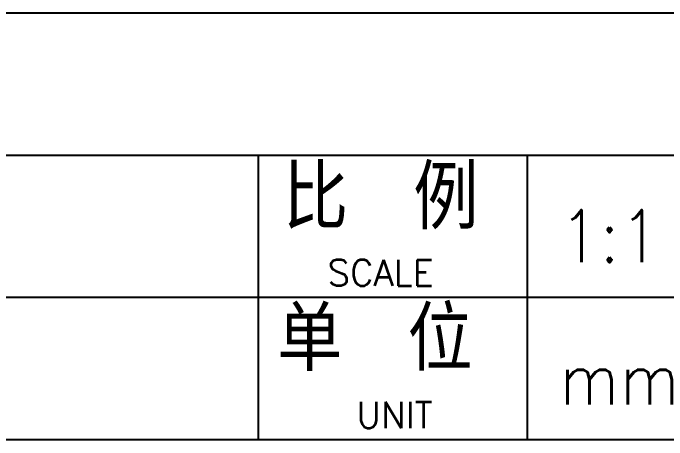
# Model space of a CAD drawing. Header units: millimetres. Extents: x 1828 to 4232, y -172 to 1484.
# Drawn here: x 2360.1 to 2424.7, y 467 to 509.2 of the extents above; entities that cross this region are included whole.
import ezdxf

# ---------------------------------------------------------------- set-up
doc = ezdxf.new("R2010")
doc.units = ezdxf.units.MM
doc.header["$LTSCALE"] = 30.734
doc.layers.get('0').update_dxf_attribs({"linetype": 'CONTINUOUS'})
doc.styles.get("Standard").update_dxf_attribs({"font": 'txt', "width": 0.85})
doc.styles.add('图框文字', font='romans.shx')

msp = doc.modelspace()

# ---------------------------------------------------------------- linework, layer by layer
at = {"lineweight": 25}
for p, q in [((2524.437, 509.167), (2213.391, 509.167)), ((2524.437, 495.117), (2213.391, 495.117)), ((2384.333, 495.117), (2384.333, 467.018)), ((2410.922, 467.018), (2410.922, 495.117)), ((2430.408, 481.067), (2213.391, 481.067)), ((2430.408, 467.018), (2213.391, 467.018))]:
    msp.add_line(p, q, dxfattribs=at)

# ---------------------------------------------------------------- texts
at = {"lineweight": 25, "style": '图框文字', "width": 0.9}
for s, p in [('1:1', (2414.072, 484.563)), ('mm', (2414.072, 470.513))]:
    msp.add_text(s, height=5.1545, dxfattribs=at).set_placement(p)
at = {"lineweight": 25, "style": '图框文字'}
for s, p in [('SCALE', (2391.188, 482.238)), ('UNIT', (2394.032, 468.191))]:
    msp.add_text(s, height=2.5773, dxfattribs=at).set_placement(p)
at = {"color": 7, "char_height": 5.55827, "width": 24.23115, "attachment_point": 1}
for s, insert in [('{\\fSimSun|b0|i0|c134|p54;比  例  }', (2386.779, 493.972)), ('{\\fSimSun|b0|i0|c134|p54;单  位  }', (2386.207, 479.994))]:
    msp.add_mtext(s, dxfattribs=dict(at, insert=insert))

doc.saveas('drawing.dxf')
